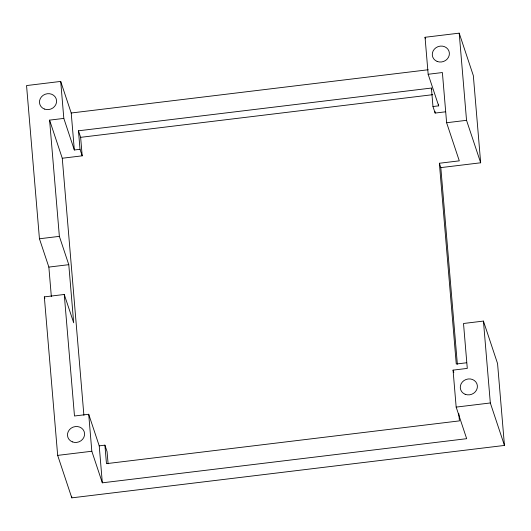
<?xml version="1.0" encoding="UTF-8"?>
<svg xmlns="http://www.w3.org/2000/svg" width="531" height="531" viewBox="0 0 531 531"><rect width="100%" height="100%" fill="white"/><g stroke="black" fill="none" stroke-linecap="round" stroke-linejoin="round"><path stroke-width="0.8" d="M74.327 149.988L63.82 118.406L49.589 120.132L62.266 158.245L82.192 155.829L80.015 149.297L74.327 149.988L71.214 113.003L60.707 81.422L26.55 85.564L39.44 238.777L48.859 267.086L51.341 296.557M425.046 37.283L459.202 33.148L473.333 75.614L480.668 162.785L440.816 167.617L439.369 163.256L459.295 160.847L446.617 122.734L442.389 72.541L428.159 74.267L425.046 37.283L425.557 38.823M71.214 113.003L428.152 69.76M80.015 149.297L78.462 130.805L431.418 88.046L431.895 89.493M78.462 130.805L80.632 137.337L432.765 94.677M431.418 88.046L432.971 106.532L438.666 105.842L438.526 104.202M432.971 106.532L435.148 113.07L445.502 111.815M446.617 122.734L466.537 120.318L480.668 162.785M39.44 238.777L59.366 236.361L68.784 264.677L73.676 322.788L64.258 294.479L44.332 296.889L57.667 455.386L71.798 497.852L504.45 445.436L497.56 363.549L483.436 321.082L463.51 323.492L467.287 368.401L453.056 370.127L456.169 407.104L466.669 438.686L102.33 482.825L91.823 451.25L88.71 414.266L74.479 415.992L64.258 294.479M48.859 267.086L68.784 264.677M466.623 362.766L456.262 364.02L439.369 163.256M88.71 414.266L99.217 445.848L104.912 445.157L107.083 451.689L108.098 463.749M57.667 455.386L91.823 451.25M456.169 407.104L490.325 402.969L504.45 445.436M428.159 74.267L438.666 105.842M453.056 370.127L453.826 372.437M44.332 296.889L44.856 298.462M459.202 33.148L466.537 120.318M483.436 321.082L490.325 402.969M440.816 167.617L457.364 364.246M435.008 111.457L435.148 113.07M458.811 413.649L459.421 420.884L106.465 463.649L104.912 445.157M80.632 137.337L82.192 155.829M99.217 445.848L102.33 482.825M60.707 81.422L63.82 118.406M62.266 158.245L83.891 415.262M49.589 120.132L59.366 236.361M71.658 496.206L71.798 497.852M72.342 441.865A8.635 7.919 -18.4 0 0 84.575 433.449A8.635 7.919 -18.4 0 0 71.187 428.139A8.635 7.919 -18.4 0 0 72.342 441.865M465.149 394.274A8.635 7.919 -18.4 0 0 477.382 385.858A8.635 7.919 -18.4 0 0 463.994 380.548A8.635 7.919 -18.4 0 0 465.149 394.274M44.338 109.021A8.635 7.919 -18.4 0 0 56.571 100.605A8.635 7.919 -18.4 0 0 43.184 95.295A8.635 7.919 -18.4 0 0 44.338 109.021M437.146 61.43A8.635 7.919 -18.4 0 0 449.372 53.014A8.635 7.919 -18.4 0 0 435.991 47.704A8.635 7.919 -18.4 0 0 437.146 61.43"/></g></svg>
